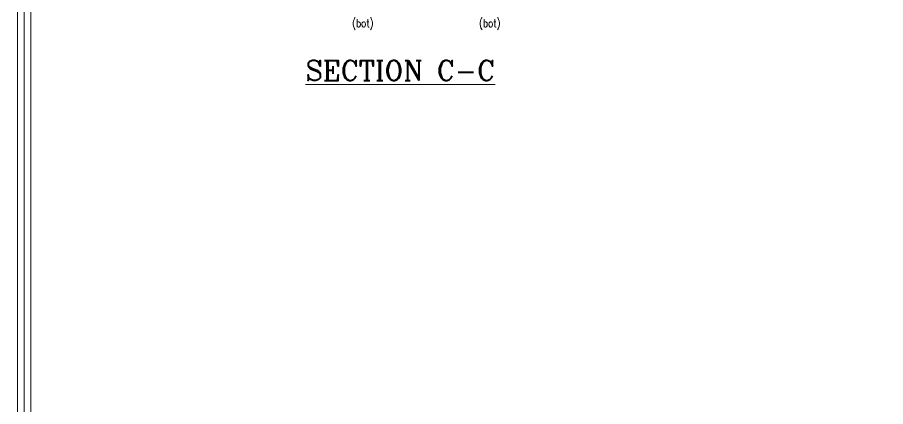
# Model space of a CAD drawing. Header units: millimetres. Extents: x -586673698 to -573385747, y -389867798 to -389752240.
# Drawn here: x -586584922 to -586571900, y -389850876 to -389845041 of the extents above; entities that cross this region are included whole.
import ezdxf
from ezdxf.enums import TextEntityAlignment as Align

# ---------------------------------------------------------------- set-up
doc = ezdxf.new("R2010")
doc.units = ezdxf.units.MM
doc.header["$LTSCALE"] = 100
doc.layers.add('TBLK FRAME', color=6, linetype='Continuous', lineweight=20)
doc.layers.add('text', color=7, linetype='Continuous')
doc.styles.add('simplex-0.8', font='simplex.shx', dxfattribs={"width": 0.8})
doc.styles.add('STAIR CASE', font='complex.shx', dxfattribs={"width": 0.8, "height": 75, "bigfont": 'GBCBIG.shx'})

msp = doc.modelspace()

# ---------------------------------------------------------------- linework, layer by layer
at = {"layer": 'TBLK FRAME', "lineweight": 20, "elevation": -1271}
for points in [[(-586584922, -389834537), (-586584922, -389866860.5), (-586539212.1, -389866860.5), (-586539212.1, -389834537)], [(-586584822, -389834637.1), (-586584822, -389866760.4), (-586539312.2, -389866760.4), (-586539312.2, -389834637.1)], [(-586584721.9, -389834737.2), (-586584721.9, -389866660.4), (-586539412.2, -389866660.4), (-586539412.2, -389834737.2)]]:
    msp.add_lwpolyline(points, close=True, dxfattribs=at)

# ---------------------------------------------------------------- texts
at = {"layer": 'text', "color": 4, "style": 'simplex-0.8', "width": 0.8}
for p in [(-586579580.6, -389845222.4, 5171.8), (-586577676.3, -389845222.4, 5171.8)]:
    msp.add_text('(bot)', height=119.99, dxfattribs=at).set_placement(p, align=Align.BOTTOM_RIGHT)
at = {"layer": 'text', "lineweight": 9, "style": 'STAIR CASE'}
msp.add_text('%%USECTION C-C', height=300, dxfattribs=at).set_placement((-586580599.6, -389845989.2, -1280.1))

doc.saveas('drawing.dxf')
